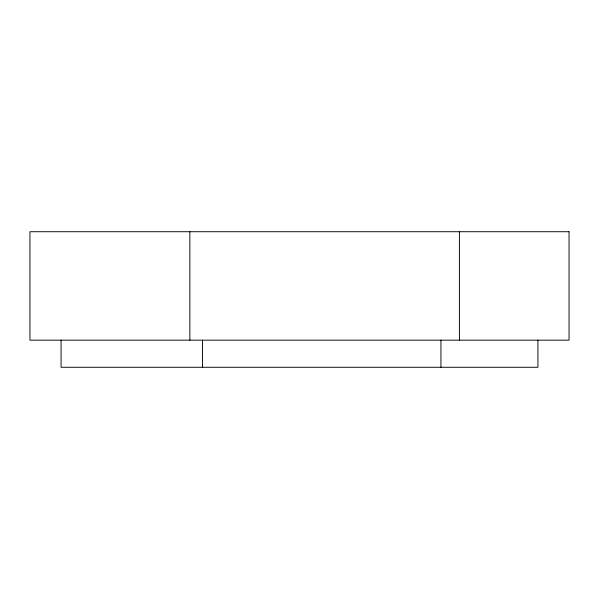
<?xml version="1.0" encoding="UTF-8"?>
<svg xmlns="http://www.w3.org/2000/svg" width="599" height="599" viewBox="0 0 599 599"><rect width="100%" height="100%" fill="white"/><g stroke="black" fill="none" stroke-linecap="round" stroke-linejoin="round"><path stroke-width="0.9" d="M537.924 340.165L537.924 367.277L61.076 367.277L61.076 340.165M459.411 231.723L459.411 340.165M440.946 340.165L440.946 367.277M202.522 340.165L202.522 367.277M189.861 231.723L189.861 340.165M569.05 231.723L29.95 231.723L29.95 340.165L569.05 340.165L569.05 231.723"/></g></svg>
